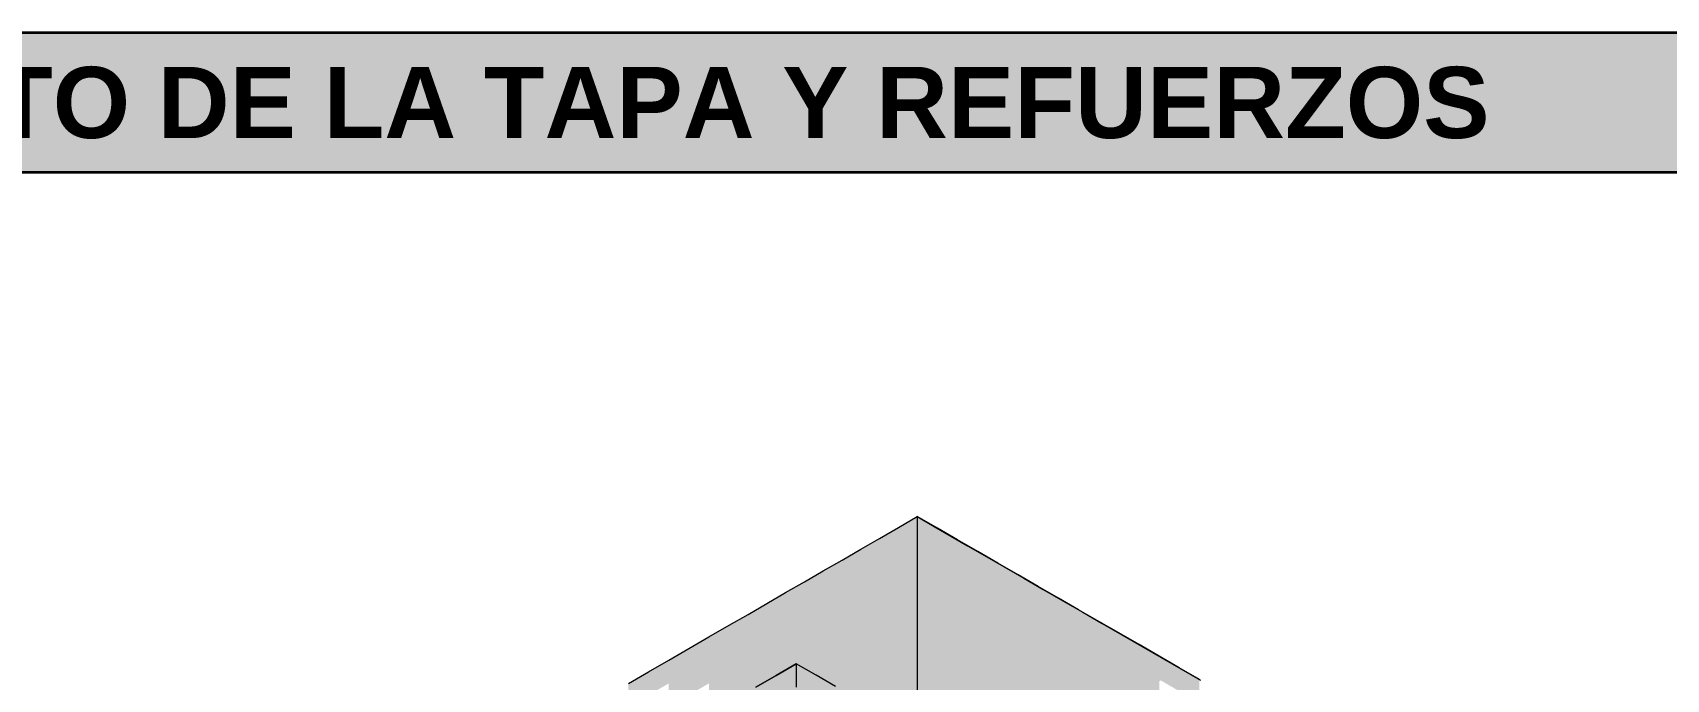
# Model space of a CAD drawing. Header units: metres. Extents: x 349122 to 349453, y 9281252 to 9281971.
# Drawn here: x 349263.466 to 349264.519, y 9281654.743 to 9281655.16 of the extents above; entities that cross this region are included whole.
import ezdxf
from ezdxf.enums import TextEntityAlignment as Align

# ---------------------------------------------------------------- set-up
doc = ezdxf.new("R2010")
doc.units = ezdxf.units.M
doc.header["$LTSCALE"] = 0.25
for name, color, linetype, lineweight in [('ISO-3D', 7, 'CONTINUOUS', 13), ('ISO-3D-ARISTAS', 250, 'CONTINUOUS', 13), ('PANEL-FONDO', 5, 'CONTINUOUS', 13), ('TITULOS', 160, 'CONTINUOUS', 35)]:
    doc.layers.add(name, color=color, linetype=linetype, lineweight=lineweight)
doc.layers.add('PANEL', color=5, linetype='CONTINUOUS', lineweight=35, true_color=0x1f4e79)
doc.styles.add('TITULOS', font='arialbd.ttf')

msp = doc.modelspace()

# ---------------------------------------------------------------- linework, layer by layer
at = {"layer": 'ISO-3D', "true_color": 0x7f7e7a}
for points in [[(349264.0242, 9281654.826), (349264.0121, 9281654.819), (349264.0242, 9281654.841), (349264.0121, 9281654.834)], [(349264.0364, 9281654.833), (349264.0242, 9281654.826), (349264.0364, 9281654.848), (349264.0242, 9281654.841)], [(349264.0121, 9281654.819), (349264, 9281654.812), (349264.0121, 9281654.834), (349264, 9281654.827)], [(349264.0364, 9281654.818), (349264.0242, 9281654.811), (349264.0364, 9281654.833), (349264.0242, 9281654.826)], [(349263.9879, 9281654.805), (349263.9757, 9281654.798), (349263.9879, 9281654.82), (349263.9757, 9281654.813)], [(349264, 9281654.812), (349263.9879, 9281654.805), (349264, 9281654.827), (349263.9879, 9281654.82)], [(349264.0121, 9281654.804), (349264, 9281654.797), (349264.0121, 9281654.819), (349264, 9281654.812)], [(349264.0242, 9281654.811), (349264.0121, 9281654.804), (349264.0242, 9281654.826), (349264.0121, 9281654.819)], [(349264.0364, 9281654.803), (349264.0242, 9281654.796), (349264.0364, 9281654.818), (349264.0242, 9281654.811)], [(349263.9757, 9281654.798), (349263.9636, 9281654.791), (349263.9757, 9281654.813), (349263.9636, 9281654.806)], [(349264, 9281654.797), (349263.9879, 9281654.79), (349264, 9281654.812), (349263.9879, 9281654.805)], [(349264.0242, 9281654.796), (349264.0121, 9281654.789), (349264.0242, 9281654.811), (349264.0121, 9281654.804)], [(349263.9515, 9281654.784), (349263.9394, 9281654.777), (349263.9515, 9281654.799), (349263.9394, 9281654.792)], [(349263.9636, 9281654.791), (349263.9515, 9281654.784), (349263.9636, 9281654.806), (349263.9515, 9281654.799)], [(349263.9757, 9281654.783), (349263.9636, 9281654.776), (349263.9757, 9281654.798), (349263.9636, 9281654.791)], [(349263.9879, 9281654.79), (349263.9757, 9281654.783), (349263.9879, 9281654.805), (349263.9757, 9281654.798)], [(349264, 9281654.782), (349263.9879, 9281654.775), (349264, 9281654.797), (349263.9879, 9281654.79)], [(349264.0121, 9281654.789), (349264, 9281654.782), (349264.0121, 9281654.804), (349264, 9281654.797)], [(349264.0364, 9281654.788), (349264.0242, 9281654.781), (349264.0364, 9281654.803), (349264.0242, 9281654.796)], [(349263.9394, 9281654.777), (349263.9273, 9281654.77), (349263.9394, 9281654.792), (349263.9273, 9281654.785)], [(349263.9636, 9281654.776), (349263.9515, 9281654.769), (349263.9636, 9281654.791), (349263.9515, 9281654.784)], [(349263.9879, 9281654.775), (349263.9757, 9281654.768), (349263.9879, 9281654.79), (349263.9757, 9281654.783)], [(349264.0121, 9281654.774), (349264, 9281654.767), (349264.0121, 9281654.789), (349264, 9281654.782)], [(349264.0242, 9281654.781), (349264.0121, 9281654.774), (349264.0242, 9281654.796), (349264.0121, 9281654.789)], [(349264.0364, 9281654.7737), (349264.0242, 9281654.7667), (349264.0364, 9281654.788), (349264.0242, 9281654.781)], [(349263.9151, 9281654.763), (349263.9021, 9281654.7555), (349263.9151, 9281654.778), (349263.9021, 9281654.7705)], [(349263.9273, 9281654.77), (349263.9151, 9281654.763), (349263.9273, 9281654.785), (349263.9151, 9281654.778)], [(349263.9394, 9281654.762), (349263.9273, 9281654.755), (349263.9394, 9281654.777), (349263.9273, 9281654.77)], [(349263.9515, 9281654.769), (349263.9394, 9281654.762), (349263.9515, 9281654.784), (349263.9394, 9281654.777)], [(349263.9636, 9281654.761), (349263.9515, 9281654.754), (349263.9636, 9281654.776), (349263.9515, 9281654.769)], [(349263.9757, 9281654.768), (349263.9636, 9281654.761), (349263.9757, 9281654.783), (349263.9636, 9281654.776)], [(349264, 9281654.767), (349263.9879, 9281654.76), (349264, 9281654.782), (349263.9879, 9281654.775)], [(349264.0242, 9281654.7667), (349264.0121, 9281654.7597), (349264.0242, 9281654.781), (349264.0121, 9281654.774)], [(349263.9021, 9281654.7555), (349263.8891, 9281654.748), (349263.9021, 9281654.7705), (349263.8891, 9281654.763)], [(349263.9273, 9281654.755), (349263.9151, 9281654.748), (349263.9273, 9281654.77), (349263.9151, 9281654.763)], [(349263.9515, 9281654.754), (349263.9394, 9281654.747), (349263.9515, 9281654.769), (349263.9394, 9281654.762)], [(349263.9757, 9281654.753), (349263.9636, 9281654.746), (349263.9757, 9281654.768), (349263.9636, 9281654.761)], [(349263.9879, 9281654.76), (349263.9757, 9281654.753), (349263.9879, 9281654.775), (349263.9757, 9281654.768)], [(349264, 9281654.7527), (349263.9879, 9281654.7457), (349264, 9281654.767), (349263.9879, 9281654.76)], [(349264.0121, 9281654.7597), (349264, 9281654.7527), (349264.0121, 9281654.774), (349264, 9281654.767)], [(349264.0242, 9281654.7524), (349264.0121, 9281654.7454), (349264.0242, 9281654.7667), (349264.0121, 9281654.7597)], [(349264.0364, 9281654.7594), (349264.0242, 9281654.7524), (349264.0364, 9281654.7737), (349264.0242, 9281654.7667)], [(349263.8762, 9281654.7405), (349263.8632, 9281654.733), (349263.8762, 9281654.7555), (349263.8632, 9281654.748)], [(349263.8891, 9281654.748), (349263.8762, 9281654.7405), (349263.8891, 9281654.763), (349263.8762, 9281654.7555)], [(349263.9021, 9281654.7405), (349263.8891, 9281654.733), (349263.9021, 9281654.7555), (349263.8891, 9281654.748)], [(349263.9151, 9281654.748), (349263.9021, 9281654.7405), (349263.9151, 9281654.763), (349263.9021, 9281654.7555)], [(349263.9273, 9281654.74), (349263.9151, 9281654.733), (349263.9273, 9281654.755), (349263.9151, 9281654.748)], [(349263.9394, 9281654.747), (349263.9273, 9281654.74), (349263.9394, 9281654.762), (349263.9273, 9281654.755)], [(349263.9636, 9281654.746), (349263.9515, 9281654.739), (349263.9636, 9281654.761), (349263.9515, 9281654.754)], [(349263.9879, 9281654.7457), (349263.9757, 9281654.7387), (349263.9879, 9281654.76), (349263.9757, 9281654.753)], [(349264.0121, 9281654.7454), (349264, 9281654.7384), (349264.0121, 9281654.7597), (349264, 9281654.7527)], [(349264.0364, 9281654.7451), (349264.0242, 9281654.7381), (349264.0364, 9281654.7594), (349264.0242, 9281654.7524)], [(349263.8632, 9281654.733), (349263.8502, 9281654.7255), (349263.8632, 9281654.748), (349263.8502, 9281654.7405)], [(349263.8891, 9281654.733), (349263.8762, 9281654.7255), (349263.8891, 9281654.748), (349263.8762, 9281654.7405)], [(349263.9151, 9281654.733), (349263.9021, 9281654.7255), (349263.9151, 9281654.748), (349263.9021, 9281654.7405)], [(349263.9394, 9281654.732), (349263.9273, 9281654.725), (349263.9394, 9281654.747), (349263.9273, 9281654.74)], [(349263.9454, 9281654.7305), (349263.9324, 9281654.723), (349263.9454, 9281654.7455), (349263.9324, 9281654.738)], [(349263.9515, 9281654.739), (349263.9394, 9281654.732), (349263.9515, 9281654.754), (349263.9394, 9281654.747)], [(349263.9584, 9281654.738), (349263.9454, 9281654.7305), (349263.9584, 9281654.753), (349263.9454, 9281654.7455)], [(349263.9636, 9281654.7317), (349263.9515, 9281654.7247), (349263.9636, 9281654.746), (349263.9515, 9281654.739)], [(349263.9757, 9281654.7387), (349263.9636, 9281654.7317), (349263.9757, 9281654.753), (349263.9636, 9281654.746)], [(349263.9879, 9281654.7314), (349263.9757, 9281654.7244), (349263.9879, 9281654.7457), (349263.9757, 9281654.7387)], [(349264, 9281654.7384), (349263.9879, 9281654.7314), (349264, 9281654.7527), (349263.9879, 9281654.7457)], [(349264.0121, 9281654.7311), (349264, 9281654.7241), (349264.0121, 9281654.7454), (349264, 9281654.7384)], [(349264.0242, 9281654.7381), (349264.0121, 9281654.7311), (349264.0242, 9281654.7524), (349264.0121, 9281654.7454)], [(349264.0364, 9281654.7309), (349264.0242, 9281654.7239), (349264.0364, 9281654.7451), (349264.0242, 9281654.7381)]]:
    msp.add_solid(points, dxfattribs=at)
at = {"layer": 'ISO-3D', "true_color": 0x9e9c96}
for points in [[(349264.0242, 9281654.841), (349264.0351, 9281654.8347), (349264.0121, 9281654.834), (349264.0229, 9281654.8277)], [(349264.0364, 9281654.848), (349264.0472, 9281654.8417), (349264.0242, 9281654.841), (349264.0351, 9281654.8347)], [(349264.0472, 9281654.8417), (349264.058, 9281654.8355), (349264.0351, 9281654.8347), (349264.0459, 9281654.8285)], [(349264.0121, 9281654.834), (349264.0229, 9281654.8277), (349264, 9281654.827), (349264.0108, 9281654.8207)], [(349264.0351, 9281654.8347), (349264.0459, 9281654.8285), (349264.0229, 9281654.8277), (349264.0338, 9281654.8215)], [(349264.058, 9281654.8355), (349264.0688, 9281654.8292), (349264.0459, 9281654.8285), (349264.0567, 9281654.8222)], [(349264.0688, 9281654.8292), (349264.0797, 9281654.823), (349264.0567, 9281654.8222), (349264.0675, 9281654.816)], [(349263.9879, 9281654.82), (349263.9987, 9281654.8137), (349263.9757, 9281654.813), (349263.9866, 9281654.8067)], [(349264, 9281654.827), (349264.0108, 9281654.8207), (349263.9879, 9281654.82), (349263.9987, 9281654.8137)], [(349264.0108, 9281654.8207), (349264.0216, 9281654.8145), (349263.9987, 9281654.8137), (349264.0095, 9281654.8075)], [(349264.0229, 9281654.8277), (349264.0338, 9281654.8215), (349264.0108, 9281654.8207), (349264.0216, 9281654.8145)], [(349264.0338, 9281654.8215), (349264.0446, 9281654.8152), (349264.0216, 9281654.8145), (349264.0325, 9281654.8082)], [(349264.0459, 9281654.8285), (349264.0567, 9281654.8222), (349264.0338, 9281654.8215), (349264.0446, 9281654.8152)], [(349264.0567, 9281654.8222), (349264.0675, 9281654.816), (349264.0446, 9281654.8152), (349264.0554, 9281654.809)], [(349264.0797, 9281654.823), (349264.0923, 9281654.8157), (349264.0675, 9281654.816), (349264.0802, 9281654.8087)], [(349263.9757, 9281654.813), (349263.9866, 9281654.8067), (349263.9636, 9281654.806), (349263.9744, 9281654.7998)], [(349263.9987, 9281654.8137), (349264.0095, 9281654.8075), (349263.9866, 9281654.8067), (349263.9974, 9281654.8005)], [(349264.0095, 9281654.8075), (349264.0203, 9281654.8012), (349263.9974, 9281654.8005), (349264.0082, 9281654.7943)], [(349264.0216, 9281654.8145), (349264.0325, 9281654.8082), (349264.0095, 9281654.8075), (349264.0203, 9281654.8012)], [(349264.0325, 9281654.8082), (349264.0433, 9281654.802), (349264.0203, 9281654.8012), (349264.0312, 9281654.795)], [(349264.0446, 9281654.8152), (349264.0554, 9281654.809), (349264.0325, 9281654.8082), (349264.0433, 9281654.802)], [(349264.0554, 9281654.809), (349264.0681, 9281654.8017), (349264.0433, 9281654.802), (349264.056, 9281654.7947)], [(349264.0675, 9281654.816), (349264.0802, 9281654.8087), (349264.0554, 9281654.809), (349264.0681, 9281654.8017)], [(349264.0802, 9281654.8087), (349264.0929, 9281654.8014), (349264.0681, 9281654.8017), (349264.0807, 9281654.7944)], [(349264.0923, 9281654.8157), (349264.105, 9281654.8084), (349264.0802, 9281654.8087), (349264.0929, 9281654.8014)], [(349264.105, 9281654.8084), (349264.1176, 9281654.8011), (349264.0929, 9281654.8014), (349264.1055, 9281654.7941)], [(349263.9515, 9281654.799), (349263.9623, 9281654.7927), (349263.9394, 9281654.792), (349263.9502, 9281654.7857)], [(349263.9636, 9281654.806), (349263.9744, 9281654.7998), (349263.9515, 9281654.799), (349263.9623, 9281654.7927)], [(349263.9744, 9281654.7998), (349263.9853, 9281654.7935), (349263.9623, 9281654.7927), (349263.9731, 9281654.7865)], [(349263.9866, 9281654.8067), (349263.9974, 9281654.8005), (349263.9744, 9281654.7998), (349263.9853, 9281654.7935)], [(349263.9974, 9281654.8005), (349264.0082, 9281654.7943), (349263.9853, 9281654.7935), (349263.9961, 9281654.7872)], [(349264.0203, 9281654.8012), (349264.0312, 9281654.795), (349264.0082, 9281654.7943), (349264.019, 9281654.788)], [(349264.0433, 9281654.802), (349264.056, 9281654.7947), (349264.0312, 9281654.795), (349264.0438, 9281654.7877)], [(349264.0681, 9281654.8017), (349264.0807, 9281654.7944), (349264.056, 9281654.7947), (349264.0686, 9281654.7874)], [(349264.0929, 9281654.8014), (349264.1055, 9281654.7941), (349264.0807, 9281654.7944), (349264.0934, 9281654.7871)], [(349264.1176, 9281654.8011), (349264.1303, 9281654.7938), (349264.1055, 9281654.7941), (349264.1182, 9281654.7868)], [(349263.9394, 9281654.792), (349263.9502, 9281654.7857), (349263.9273, 9281654.785), (349263.9381, 9281654.7787)], [(349263.9623, 9281654.7927), (349263.9731, 9281654.7865), (349263.9502, 9281654.7857), (349263.961, 9281654.7795)], [(349263.9731, 9281654.7865), (349263.984, 9281654.7802), (349263.961, 9281654.7795), (349263.9719, 9281654.7732)], [(349263.9853, 9281654.7935), (349263.9961, 9281654.7872), (349263.9731, 9281654.7865), (349263.984, 9281654.7802)], [(349263.9961, 9281654.7872), (349264.0069, 9281654.781), (349263.984, 9281654.7802), (349263.9948, 9281654.774)], [(349264.0082, 9281654.7943), (349264.019, 9281654.788), (349263.9961, 9281654.7872), (349264.0069, 9281654.781)], [(349264.019, 9281654.788), (349264.0317, 9281654.7807), (349264.0069, 9281654.781), (349264.0196, 9281654.7737)], [(349264.0312, 9281654.795), (349264.0438, 9281654.7877), (349264.019, 9281654.788), (349264.0317, 9281654.7807)], [(349264.0438, 9281654.7877), (349264.0565, 9281654.7804), (349264.0317, 9281654.7807), (349264.0444, 9281654.7734)], [(349264.056, 9281654.7947), (349264.0686, 9281654.7874), (349264.0438, 9281654.7877), (349264.0565, 9281654.7804)], [(349264.0686, 9281654.7874), (349264.0813, 9281654.7801), (349264.0565, 9281654.7804), (349264.0691, 9281654.7731)], [(349264.0807, 9281654.7944), (349264.0934, 9281654.7871), (349264.0686, 9281654.7874), (349264.0813, 9281654.7801)], [(349264.0934, 9281654.7871), (349264.1061, 9281654.7798), (349264.0813, 9281654.7801), (349264.0939, 9281654.7728)], [(349264.1055, 9281654.7941), (349264.1182, 9281654.7868), (349264.0934, 9281654.7871), (349264.1061, 9281654.7798)], [(349264.1182, 9281654.7868), (349264.1308, 9281654.7795), (349264.1061, 9281654.7798), (349264.1187, 9281654.7725)], [(349264.1303, 9281654.7938), (349264.143, 9281654.7865), (349264.1182, 9281654.7868), (349264.1308, 9281654.7795)], [(349264.143, 9281654.7865), (349264.1556, 9281654.7792), (349264.1308, 9281654.7795), (349264.1435, 9281654.7722)], [(349263.9151, 9281654.778), (349263.926, 9281654.7717), (349263.9021, 9281654.7705), (349263.913, 9281654.7642)], [(349263.9273, 9281654.785), (349263.9381, 9281654.7787), (349263.9151, 9281654.778), (349263.926, 9281654.7717)], [(349263.9381, 9281654.7787), (349263.9489, 9281654.7725), (349263.926, 9281654.7717), (349263.9368, 9281654.7655)], [(349263.9502, 9281654.7857), (349263.961, 9281654.7795), (349263.9381, 9281654.7787), (349263.9489, 9281654.7725)], [(349263.961, 9281654.7795), (349263.9719, 9281654.7732), (349263.9489, 9281654.7725), (349263.9597, 9281654.7662)], [(349263.984, 9281654.7802), (349263.9948, 9281654.774), (349263.9719, 9281654.7732), (349263.9827, 9281654.767)], [(349264.0069, 9281654.781), (349264.0196, 9281654.7737), (349263.9948, 9281654.774), (349264.0075, 9281654.7667)], [(349264.0317, 9281654.7807), (349264.0444, 9281654.7734), (349264.0196, 9281654.7737), (349264.0322, 9281654.7664)], [(349264.0565, 9281654.7804), (349264.0691, 9281654.7731), (349264.0444, 9281654.7734), (349264.057, 9281654.7661)], [(349264.0813, 9281654.7801), (349264.0939, 9281654.7728), (349264.0691, 9281654.7731), (349264.0818, 9281654.7658)], [(349264.1061, 9281654.7798), (349264.1187, 9281654.7725), (349264.0939, 9281654.7728), (349264.1066, 9281654.7655)], [(349264.1308, 9281654.7795), (349264.1435, 9281654.7722), (349264.1187, 9281654.7725), (349264.1314, 9281654.7652)], [(349264.1556, 9281654.7792), (349264.1683, 9281654.7718), (349264.1435, 9281654.7722), (349264.1561, 9281654.7648)], [(349263.9021, 9281654.7705), (349263.913, 9281654.7642), (349263.8891, 9281654.763), (349263.9, 9281654.7567)], [(349263.926, 9281654.7717), (349263.9368, 9281654.7655), (349263.913, 9281654.7642), (349263.9238, 9281654.758)], [(349263.9368, 9281654.7655), (349263.9476, 9281654.7593), (349263.9238, 9281654.758), (349263.9346, 9281654.7517)], [(349263.9489, 9281654.7725), (349263.9597, 9281654.7662), (349263.9368, 9281654.7655), (349263.9476, 9281654.7593)], [(349263.9597, 9281654.7662), (349263.9706, 9281654.76), (349263.9476, 9281654.7593), (349263.9584, 9281654.753)], [(349263.9719, 9281654.7732), (349263.9827, 9281654.767), (349263.9597, 9281654.7662), (349263.9706, 9281654.76)], [(349263.9827, 9281654.767), (349263.9953, 9281654.7597), (349263.9706, 9281654.76), (349263.9832, 9281654.7527)], [(349263.9948, 9281654.774), (349264.0075, 9281654.7667), (349263.9827, 9281654.767), (349263.9953, 9281654.7597)], [(349264.0075, 9281654.7667), (349264.0201, 9281654.7594), (349263.9953, 9281654.7597), (349264.008, 9281654.7524)], [(349264.0196, 9281654.7737), (349264.0322, 9281654.7664), (349264.0075, 9281654.7667), (349264.0201, 9281654.7594)], [(349264.0322, 9281654.7664), (349264.0449, 9281654.7591), (349264.0201, 9281654.7594), (349264.0328, 9281654.7521)], [(349264.0444, 9281654.7734), (349264.057, 9281654.7661), (349264.0322, 9281654.7664), (349264.0449, 9281654.7591)], [(349264.057, 9281654.7661), (349264.0697, 9281654.7588), (349264.0449, 9281654.7591), (349264.0576, 9281654.7518)], [(349264.0691, 9281654.7731), (349264.0818, 9281654.7658), (349264.057, 9281654.7661), (349264.0697, 9281654.7588)], [(349264.0818, 9281654.7658), (349264.0945, 9281654.7585), (349264.0697, 9281654.7588), (349264.0823, 9281654.7515)], [(349264.0939, 9281654.7728), (349264.1066, 9281654.7655), (349264.0818, 9281654.7658), (349264.0945, 9281654.7585)], [(349264.1066, 9281654.7655), (349264.1192, 9281654.7582), (349264.0945, 9281654.7585), (349264.1071, 9281654.7512)], [(349264.1187, 9281654.7725), (349264.1314, 9281654.7652), (349264.1066, 9281654.7655), (349264.1192, 9281654.7582)], [(349264.1435, 9281654.7722), (349264.1561, 9281654.7648), (349264.1314, 9281654.7652), (349264.144, 9281654.7578)], [(349264.1683, 9281654.7718), (349264.1809, 9281654.7645), (349264.1561, 9281654.7648), (349264.1688, 9281654.7575)], [(349263.8762, 9281654.7555), (349263.887, 9281654.7492), (349263.8632, 9281654.748), (349263.874, 9281654.7418)], [(349263.8891, 9281654.763), (349263.9, 9281654.7567), (349263.8762, 9281654.7555), (349263.887, 9281654.7492)], [(349263.9, 9281654.7567), (349263.9108, 9281654.7505), (349263.887, 9281654.7492), (349263.8978, 9281654.743)], [(349263.913, 9281654.7642), (349263.9238, 9281654.758), (349263.9, 9281654.7567), (349263.9108, 9281654.7505)], [(349263.9238, 9281654.758), (349263.9346, 9281654.7517), (349263.9108, 9281654.7505), (349263.9216, 9281654.7442)], [(349263.9476, 9281654.7593), (349263.9584, 9281654.753), (349263.9346, 9281654.7517), (349263.9454, 9281654.7455)], [(349263.9706, 9281654.76), (349263.9832, 9281654.7527), (349263.9584, 9281654.753), (349263.9711, 9281654.7457)], [(349263.9953, 9281654.7597), (349264.008, 9281654.7524), (349263.9832, 9281654.7527), (349263.9959, 9281654.7454)], [(349264.0201, 9281654.7594), (349264.0328, 9281654.7521), (349264.008, 9281654.7524), (349264.0206, 9281654.7451)], [(349264.0449, 9281654.7591), (349264.0576, 9281654.7518), (349264.0328, 9281654.7521), (349264.0454, 9281654.7448)], [(349264.0697, 9281654.7588), (349264.0823, 9281654.7515), (349264.0576, 9281654.7518), (349264.0702, 9281654.7445)], [(349264.0945, 9281654.7585), (349264.1071, 9281654.7512), (349264.0823, 9281654.7515), (349264.095, 9281654.7442)], [(349264.1192, 9281654.7582), (349264.1319, 9281654.7508), (349264.1071, 9281654.7512), (349264.1198, 9281654.7438)], [(349264.1314, 9281654.7652), (349264.144, 9281654.7578), (349264.1192, 9281654.7582), (349264.1319, 9281654.7508)], [(349264.144, 9281654.7578), (349264.1567, 9281654.7505), (349264.1319, 9281654.7508), (349264.1446, 9281654.7435)], [(349264.1561, 9281654.7648), (349264.1688, 9281654.7575), (349264.144, 9281654.7578), (349264.1567, 9281654.7505)], [(349264.1688, 9281654.7575), (349264.1815, 9281654.7502), (349264.1567, 9281654.7505), (349264.1693, 9281654.7432)], [(349264.1809, 9281654.7645), (349264.1936, 9281654.7572), (349264.1688, 9281654.7575), (349264.1815, 9281654.7502)], [(349264.1936, 9281654.7572), (349264.2062, 9281654.7499), (349264.1815, 9281654.7502), (349264.1941, 9281654.7429)], [(349263.8632, 9281654.748), (349263.874, 9281654.7418), (349263.8502, 9281654.7405), (349263.861, 9281654.7342)], [(349263.887, 9281654.7492), (349263.8978, 9281654.743), (349263.874, 9281654.7418), (349263.8848, 9281654.7355)], [(349263.9108, 9281654.7505), (349263.9216, 9281654.7442), (349263.8978, 9281654.743), (349263.9086, 9281654.7367)], [(349263.9346, 9281654.7517), (349263.9454, 9281654.7455), (349263.9216, 9281654.7442), (349263.9324, 9281654.738)], [(349263.9832, 9281654.7527), (349263.9959, 9281654.7454), (349263.9711, 9281654.7457), (349263.9837, 9281654.7384)], [(349263.9959, 9281654.7454), (349264.0085, 9281654.7381), (349263.9837, 9281654.7384), (349263.9964, 9281654.7311)], [(349264.008, 9281654.7524), (349264.0206, 9281654.7451), (349263.9959, 9281654.7454), (349264.0085, 9281654.7381)], [(349264.0206, 9281654.7451), (349264.0333, 9281654.7378), (349264.0085, 9281654.7381), (349264.0212, 9281654.7308)], [(349264.0328, 9281654.7521), (349264.0454, 9281654.7448), (349264.0206, 9281654.7451), (349264.0333, 9281654.7378)], [(349264.0454, 9281654.7448), (349264.0581, 9281654.7375), (349264.0333, 9281654.7378), (349264.046, 9281654.7305)], [(349264.0576, 9281654.7518), (349264.0702, 9281654.7445), (349264.0454, 9281654.7448), (349264.0581, 9281654.7375)], [(349264.0702, 9281654.7445), (349264.0829, 9281654.7372), (349264.0581, 9281654.7375), (349264.0707, 9281654.7302)], [(349264.0823, 9281654.7515), (349264.095, 9281654.7442), (349264.0702, 9281654.7445), (349264.0829, 9281654.7372)], [(349264.1071, 9281654.7512), (349264.1198, 9281654.7438), (349264.095, 9281654.7442), (349264.1076, 9281654.7368)], [(349264.1319, 9281654.7508), (349264.1446, 9281654.7435), (349264.1198, 9281654.7438), (349264.1324, 9281654.7365)], [(349264.1567, 9281654.7505), (349264.1693, 9281654.7432), (349264.1446, 9281654.7435), (349264.1572, 9281654.7362)], [(349264.1815, 9281654.7502), (349264.1941, 9281654.7429), (349264.1693, 9281654.7432), (349264.182, 9281654.7359)], [(349264.2062, 9281654.7499), (349264.2189, 9281654.7426), (349264.1941, 9281654.7429), (349264.2068, 9281654.7356)], [(349263.9216, 9281654.7442), (349263.9324, 9281654.738), (349263.9086, 9281654.7367), (349263.9195, 9281654.7305)], [(349264.095, 9281654.7442), (349264.1076, 9281654.7368), (349264.0829, 9281654.7372), (349264.0955, 9281654.7298)], [(349264.1198, 9281654.7438), (349264.1324, 9281654.7365), (349264.1076, 9281654.7368), (349264.1203, 9281654.7295)], [(349264.1446, 9281654.7435), (349264.1572, 9281654.7362), (349264.1324, 9281654.7365), (349264.1451, 9281654.7292)], [(349264.1693, 9281654.7432), (349264.182, 9281654.7359), (349264.1572, 9281654.7362), (349264.1699, 9281654.7289)]]:
    msp.add_solid(points, dxfattribs=at)
at = {"layer": 'ISO-3D', "true_color": 0x8e8d88}
for points in [[(349264.0364, 9281654.833), (349264.0494, 9281654.8255), (349264.0364, 9281654.848), (349264.0494, 9281654.8405)], [(349264.0494, 9281654.8255), (349264.0624, 9281654.818), (349264.0494, 9281654.8405), (349264.0624, 9281654.833)], [(349264.0364, 9281654.818), (349264.0494, 9281654.8105), (349264.0364, 9281654.833), (349264.0494, 9281654.8255)], [(349264.0624, 9281654.818), (349264.0753, 9281654.8105), (349264.0624, 9281654.833), (349264.0753, 9281654.8255)], [(349264.0364, 9281654.803), (349264.0494, 9281654.7955), (349264.0364, 9281654.818), (349264.0494, 9281654.8105)], [(349264.0494, 9281654.8105), (349264.0624, 9281654.803), (349264.0494, 9281654.8255), (349264.0624, 9281654.818)], [(349264.0624, 9281654.803), (349264.0753, 9281654.7955), (349264.0624, 9281654.818), (349264.0753, 9281654.8105)], [(349264.0753, 9281654.8105), (349264.0883, 9281654.803), (349264.0753, 9281654.8255), (349264.0883, 9281654.818)], [(349264.0883, 9281654.803), (349264.1013, 9281654.7955), (349264.0883, 9281654.818), (349264.1013, 9281654.8105)], [(349264.0494, 9281654.7955), (349264.0624, 9281654.788), (349264.0494, 9281654.8105), (349264.0624, 9281654.803)], [(349264.0753, 9281654.7955), (349264.0883, 9281654.788), (349264.0753, 9281654.8105), (349264.0883, 9281654.803)], [(349264.1013, 9281654.7955), (349264.1143, 9281654.788), (349264.1013, 9281654.8105), (349264.1143, 9281654.803)], [(349264.0364, 9281654.788), (349264.0494, 9281654.7805), (349264.0364, 9281654.803), (349264.0494, 9281654.7955)], [(349264.0624, 9281654.788), (349264.0753, 9281654.7805), (349264.0624, 9281654.803), (349264.0753, 9281654.7955)], [(349264.0883, 9281654.788), (349264.1013, 9281654.7805), (349264.0883, 9281654.803), (349264.1013, 9281654.7955)], [(349264.1143, 9281654.788), (349264.1273, 9281654.7805), (349264.1143, 9281654.803), (349264.1273, 9281654.7955)], [(349264.0364, 9281654.7737), (349264.0494, 9281654.7662), (349264.0364, 9281654.788), (349264.0494, 9281654.7805)], [(349264.0494, 9281654.7805), (349264.0624, 9281654.773), (349264.0494, 9281654.7955), (349264.0624, 9281654.788)], [(349264.0624, 9281654.773), (349264.0753, 9281654.7655), (349264.0624, 9281654.788), (349264.0753, 9281654.7805)], [(349264.0753, 9281654.7805), (349264.0883, 9281654.773), (349264.0753, 9281654.7955), (349264.0883, 9281654.788)], [(349264.0883, 9281654.773), (349264.1013, 9281654.7655), (349264.0883, 9281654.788), (349264.1013, 9281654.7805)], [(349264.1013, 9281654.7805), (349264.1143, 9281654.773), (349264.1013, 9281654.7955), (349264.1143, 9281654.788)], [(349264.1143, 9281654.773), (349264.1273, 9281654.7655), (349264.1143, 9281654.788), (349264.1273, 9281654.7805)], [(349264.1273, 9281654.7805), (349264.1403, 9281654.773), (349264.1273, 9281654.7955), (349264.1403, 9281654.788)], [(349264.1403, 9281654.773), (349264.1533, 9281654.7655), (349264.1403, 9281654.788), (349264.1533, 9281654.7805)], [(349264.0494, 9281654.7662), (349264.0624, 9281654.7587), (349264.0494, 9281654.7805), (349264.0624, 9281654.773)], [(349264.0753, 9281654.7655), (349264.0883, 9281654.758), (349264.0753, 9281654.7805), (349264.0883, 9281654.773)], [(349264.1013, 9281654.7655), (349264.1143, 9281654.758), (349264.1013, 9281654.7805), (349264.1143, 9281654.773)], [(349264.1273, 9281654.7655), (349264.1403, 9281654.758), (349264.1273, 9281654.7805), (349264.1403, 9281654.773)], [(349264.1533, 9281654.7655), (349264.1663, 9281654.758), (349264.1533, 9281654.7805), (349264.1663, 9281654.773)], [(349264.0364, 9281654.7594), (349264.0494, 9281654.7519), (349264.0364, 9281654.7737), (349264.0494, 9281654.7662)], [(349264.0494, 9281654.7519), (349264.0624, 9281654.7444), (349264.0494, 9281654.7662), (349264.0624, 9281654.7587)], [(349264.0624, 9281654.7587), (349264.0753, 9281654.7512), (349264.0624, 9281654.773), (349264.0753, 9281654.7655)], [(349264.0753, 9281654.7512), (349264.0883, 9281654.7437), (349264.0753, 9281654.7655), (349264.0883, 9281654.758)], [(349264.0883, 9281654.758), (349264.1013, 9281654.7505), (349264.0883, 9281654.773), (349264.1013, 9281654.7655)], [(349264.1013, 9281654.7505), (349264.1143, 9281654.743), (349264.1013, 9281654.7655), (349264.1143, 9281654.758)], [(349264.1143, 9281654.758), (349264.1273, 9281654.7505), (349264.1143, 9281654.773), (349264.1273, 9281654.7655)], [(349264.1273, 9281654.7505), (349264.1403, 9281654.743), (349264.1273, 9281654.7655), (349264.1403, 9281654.758)], [(349264.1403, 9281654.758), (349264.1533, 9281654.7505), (349264.1403, 9281654.773), (349264.1533, 9281654.7655)], [(349264.1533, 9281654.7505), (349264.1663, 9281654.743), (349264.1533, 9281654.7655), (349264.1663, 9281654.758)], [(349264.1663, 9281654.758), (349264.1793, 9281654.7505), (349264.1663, 9281654.773), (349264.1793, 9281654.7655)], [(349264.1793, 9281654.7505), (349264.1923, 9281654.743), (349264.1793, 9281654.7655), (349264.1923, 9281654.758)], [(349264.0364, 9281654.7451), (349264.0494, 9281654.7376), (349264.0364, 9281654.7594), (349264.0494, 9281654.7519)], [(349264.0624, 9281654.7444), (349264.0753, 9281654.7369), (349264.0624, 9281654.7587), (349264.0753, 9281654.7512)], [(349264.0883, 9281654.7437), (349264.1013, 9281654.7362), (349264.0883, 9281654.758), (349264.1013, 9281654.7505)], [(349264.1143, 9281654.743), (349264.1273, 9281654.7355), (349264.1143, 9281654.758), (349264.1273, 9281654.7505)], [(349264.1403, 9281654.743), (349264.1533, 9281654.7355), (349264.1403, 9281654.758), (349264.1533, 9281654.7505)], [(349264.1663, 9281654.743), (349264.1793, 9281654.7355), (349264.1663, 9281654.758), (349264.1793, 9281654.7505)], [(349264.1923, 9281654.743), (349264.2052, 9281654.7355), (349264.1923, 9281654.758), (349264.2052, 9281654.7505)], [(349263.9584, 9281654.738), (349263.9711, 9281654.7307), (349263.9584, 9281654.753), (349263.9711, 9281654.7457)], [(349263.9711, 9281654.7307), (349263.9837, 9281654.7234), (349263.9711, 9281654.7457), (349263.9837, 9281654.7384)], [(349264.0364, 9281654.7309), (349264.0494, 9281654.7234), (349264.0364, 9281654.7451), (349264.0494, 9281654.7376)], [(349264.0494, 9281654.7376), (349264.0624, 9281654.7301), (349264.0494, 9281654.7519), (349264.0624, 9281654.7444)], [(349264.0624, 9281654.7301), (349264.0753, 9281654.7226), (349264.0624, 9281654.7444), (349264.0753, 9281654.7369)], [(349264.0753, 9281654.7369), (349264.0883, 9281654.7294), (349264.0753, 9281654.7512), (349264.0883, 9281654.7437)], [(349264.1013, 9281654.7362), (349264.1143, 9281654.7287), (349264.1013, 9281654.7505), (349264.1143, 9281654.743)], [(349264.1273, 9281654.7355), (349264.1403, 9281654.728), (349264.1273, 9281654.7505), (349264.1403, 9281654.743)], [(349264.1533, 9281654.7355), (349264.1663, 9281654.728), (349264.1533, 9281654.7505), (349264.1663, 9281654.743)], [(349264.1793, 9281654.7355), (349264.1923, 9281654.728), (349264.1793, 9281654.7505), (349264.1923, 9281654.743)], [(349264.2052, 9281654.7355), (349264.2182, 9281654.728), (349264.2052, 9281654.7505), (349264.2182, 9281654.743)], [(349264.0883, 9281654.7294), (349264.1013, 9281654.7219), (349264.0883, 9281654.7437), (349264.1013, 9281654.7362)]]:
    msp.add_solid(points, dxfattribs=at)
at = {"layer": 'ISO-3D-ARISTAS', "color": 250}
for p, q in [((349264.0121, 9281654.834), (349264.0242, 9281654.841)), ((349264.0121, 9281654.834), (349264.0242, 9281654.841)), ((349264.0242, 9281654.841), (349264.0364, 9281654.848)), ((349264.0242, 9281654.841), (349264.0364, 9281654.848)), ((349264.0364, 9281654.848), (349264.0364, 9281654.833)), ((349264.0494, 9281654.8405), (349264.0364, 9281654.848)), ((349264.0364, 9281654.848), (349264.0364, 9281654.833)), ((349264.0364, 9281654.848), (349264.0472, 9281654.8417)), ((349264.0472, 9281654.8417), (349264.058, 9281654.8355)), ((349264.0624, 9281654.833), (349264.0494, 9281654.8405)), ((349264, 9281654.827), (349264.0121, 9281654.834)), ((349264, 9281654.827), (349264.0121, 9281654.834)), ((349264.0364, 9281654.833), (349264.0364, 9281654.818)), ((349264.0364, 9281654.833), (349264.0364, 9281654.818)), ((349264.058, 9281654.8355), (349264.0688, 9281654.8292)), ((349264.0753, 9281654.8255), (349264.0624, 9281654.833)), ((349264.0688, 9281654.8292), (349264.0797, 9281654.823)), ((349263.9757, 9281654.813), (349263.9879, 9281654.82)), ((349263.9757, 9281654.813), (349263.9879, 9281654.82)), ((349263.9879, 9281654.82), (349264, 9281654.827)), ((349263.9879, 9281654.82), (349264, 9281654.827)), ((349264.0364, 9281654.818), (349264.0364, 9281654.803)), ((349264.0364, 9281654.818), (349264.0364, 9281654.803)), ((349264.0883, 9281654.818), (349264.0753, 9281654.8255)), ((349264.0797, 9281654.823), (349264.0923, 9281654.8157)), ((349264.1013, 9281654.8105), (349264.0883, 9281654.818)), ((349263.9636, 9281654.806), (349263.9757, 9281654.813)), ((349263.9636, 9281654.806), (349263.9757, 9281654.813)), ((349264.0923, 9281654.8157), (349264.105, 9281654.8084)), ((349264.1143, 9281654.803), (349264.1013, 9281654.8105)), ((349264.105, 9281654.8084), (349264.1176, 9281654.8011)), ((349263.9394, 9281654.792), (349263.9515, 9281654.799)), ((349263.9394, 9281654.792), (349263.9515, 9281654.799)), ((349263.9515, 9281654.799), (349263.9636, 9281654.806)), ((349263.9515, 9281654.799), (349263.9636, 9281654.806)), ((349264.0364, 9281654.803), (349264.0364, 9281654.788)), ((349264.0364, 9281654.803), (349264.0364, 9281654.788)), ((349264.1273, 9281654.7955), (349264.1143, 9281654.803)), ((349264.1176, 9281654.8011), (349264.1303, 9281654.7938)), ((349263.9273, 9281654.785), (349263.9394, 9281654.792)), ((349263.9273, 9281654.785), (349263.9394, 9281654.792)), ((349264.0364, 9281654.788), (349264.0364, 9281654.7737)), ((349264.0364, 9281654.788), (349264.0364, 9281654.7737)), ((349264.1403, 9281654.788), (349264.1273, 9281654.7955)), ((349264.1303, 9281654.7938), (349264.143, 9281654.7865)), ((349264.1533, 9281654.7805), (349264.1403, 9281654.788)), ((349264.143, 9281654.7865), (349264.1556, 9281654.7792)), ((349263.9021, 9281654.7705), (349263.9151, 9281654.778)), ((349263.9021, 9281654.7705), (349263.9151, 9281654.778)), ((349263.9151, 9281654.778), (349263.9273, 9281654.785)), ((349263.9151, 9281654.778), (349263.9273, 9281654.785)), ((349264.1663, 9281654.773), (349264.1533, 9281654.7805)), ((349264.1556, 9281654.7792), (349264.1683, 9281654.7718)), ((349263.8891, 9281654.763), (349263.9021, 9281654.7705)), ((349263.8891, 9281654.763), (349263.9021, 9281654.7705)), ((349264.0364, 9281654.7737), (349264.0364, 9281654.7594)), ((349264.0364, 9281654.7737), (349264.0364, 9281654.7594)), ((349264.1793, 9281654.7655), (349264.1663, 9281654.773)), ((349264.1683, 9281654.7718), (349264.1809, 9281654.7645)), ((349264.1923, 9281654.758), (349264.1793, 9281654.7655)), ((349263.8632, 9281654.748), (349263.8762, 9281654.7555)), ((349263.8632, 9281654.748), (349263.8762, 9281654.7555)), ((349263.8762, 9281654.7555), (349263.8891, 9281654.763)), ((349263.8762, 9281654.7555), (349263.8891, 9281654.763)), ((349264.0364, 9281654.7594), (349264.0364, 9281654.7451)), ((349264.0364, 9281654.7594), (349264.0364, 9281654.7451)), ((349264.1809, 9281654.7645), (349264.1936, 9281654.7572)), ((349264.2052, 9281654.7505), (349264.1923, 9281654.758)), ((349264.1936, 9281654.7572), (349264.2062, 9281654.7499)), ((349263.8502, 9281654.7405), (349263.8632, 9281654.748)), ((349263.8502, 9281654.7405), (349263.8632, 9281654.748)), ((349263.9324, 9281654.738), (349263.9454, 9281654.7455)), ((349263.9454, 9281654.7455), (349263.9324, 9281654.738)), ((349263.9454, 9281654.7455), (349263.9584, 9281654.753)), ((349263.9584, 9281654.753), (349263.9454, 9281654.7455)), ((349263.9711, 9281654.7457), (349263.9584, 9281654.753)), ((349263.9584, 9281654.753), (349263.9584, 9281654.738)), ((349263.9584, 9281654.753), (349263.9584, 9281654.738)), ((349263.9711, 9281654.7457), (349263.9584, 9281654.753)), ((349263.9837, 9281654.7384), (349263.9711, 9281654.7457)), ((349263.9837, 9281654.7384), (349263.9711, 9281654.7457)), ((349264.0364, 9281654.7451), (349264.0364, 9281654.7309)), ((349264.0364, 9281654.7451), (349264.0364, 9281654.7309)), ((349264.2182, 9281654.743), (349264.2052, 9281654.7505)), ((349264.2062, 9281654.7499), (349264.2189, 9281654.7426))]:
    msp.add_line(p, q, dxfattribs=at)
at = {"layer": 'PANEL'}
msp.add_line((349262.27, 9281655.07), (349266.26, 9281655.07), dxfattribs=at)
msp.add_lwpolyline([(349262.27, 9281652.95), (349266.26, 9281652.95), (349266.26, 9281655.16), (349262.27, 9281655.16)], close=True, dxfattribs=at)
at = {"layer": 'PANEL-FONDO', "true_color": 0xebf1f8}
msp.add_solid([(349262.27, 9281655.07), (349266.26, 9281655.07), (349262.27, 9281655.16), (349266.26, 9281655.16)], dxfattribs=at)

# ---------------------------------------------------------------- texts
at = {"layer": 'TITULOS', "style": 'TITULOS'}
msp.add_text('3. CORTE POR EL REGISTRO: ASIENTO DE LA TAPA Y REFUERZOS', height=0.0459, dxfattribs=at).set_placement((349262.3, 9281655.115), align=Align.MIDDLE_LEFT)

doc.saveas('drawing.dxf')
